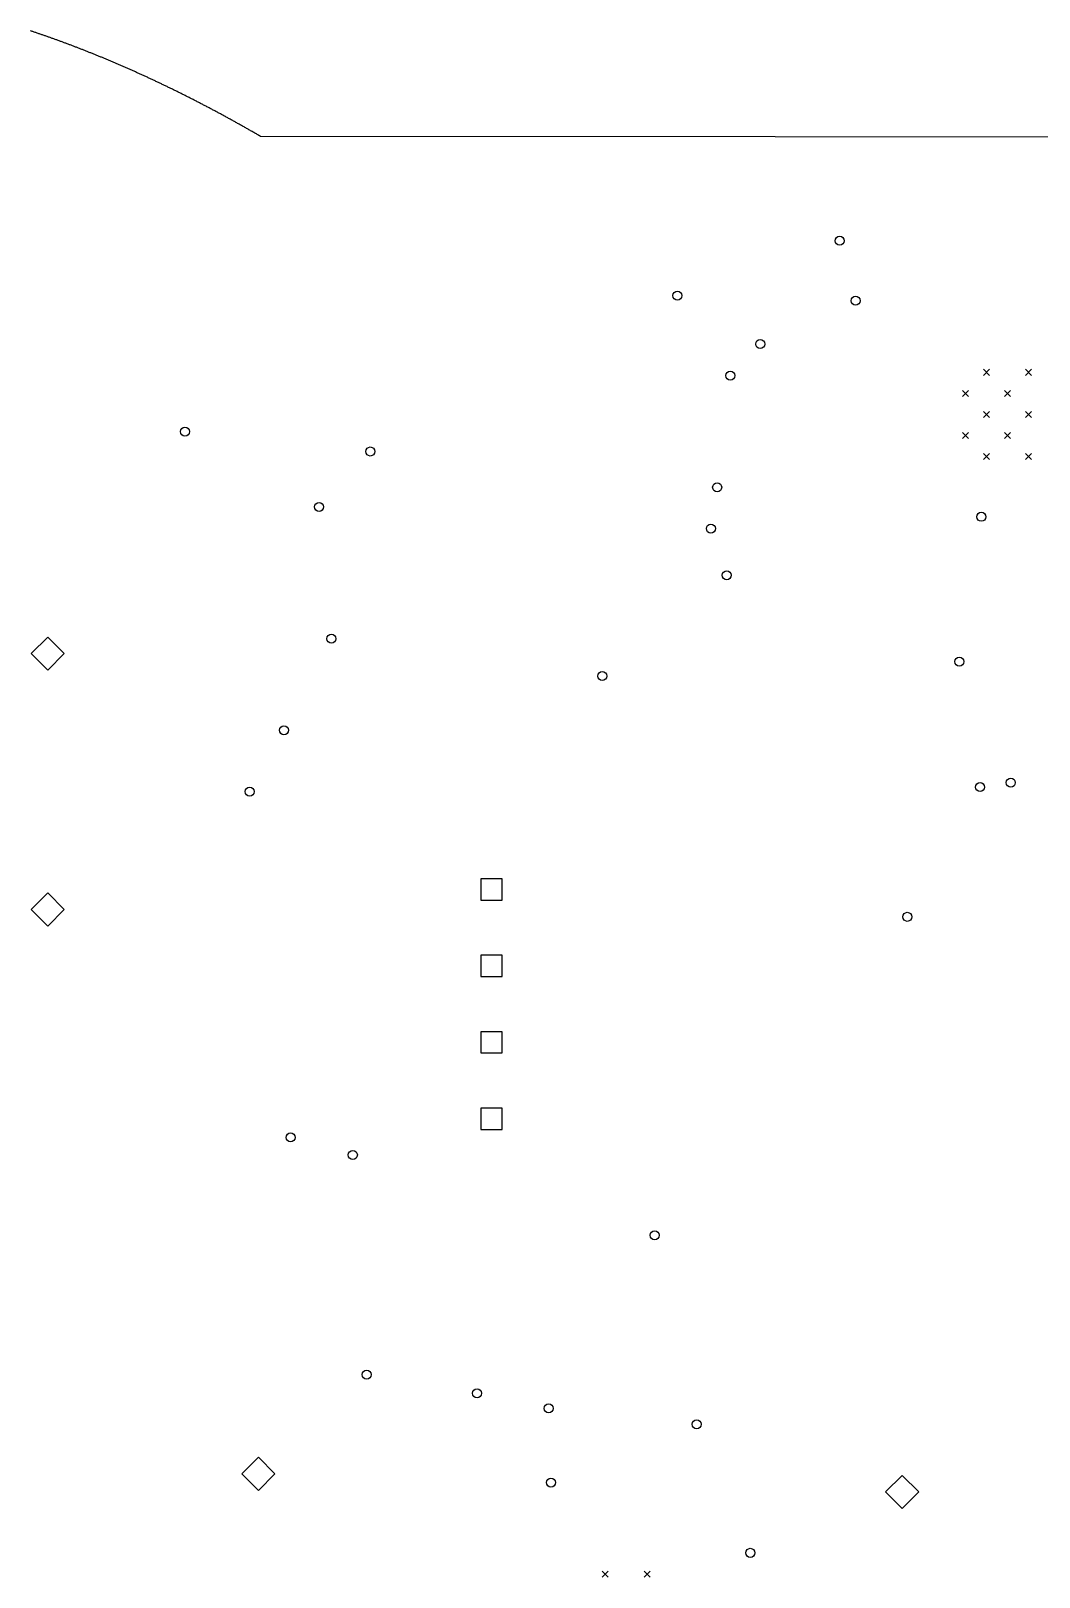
# Model space of a CAD drawing. Header units: millimetres. Extents: x 84 to 218, y -158 to -51.
# Drawn here: x 117.2 to 150.7, y -104.3 to -52.9 of the extents above; entities that cross this region are included whole.
import ezdxf

# ---------------------------------------------------------------- set-up
doc = ezdxf.new("R2010")
doc.units = ezdxf.units.MM
doc.layers.add('BLACK', color=250, linetype='CONTINUOUS')

msp = doc.modelspace()

# ---------------------------------------------------------------- linework, layer by layer
at = {"layer": 'BLACK', "linetype": 'CONTINUOUS'}
for p, q in [((117.205386, -52.945464), (117.180724, -52.937274)), ((117.230055, -52.953677), (117.205386, -52.945464)), ((117.254735, -52.961916), (117.230055, -52.953677)), ((117.279423, -52.970177), (117.254735, -52.961916)), ((117.304122, -52.978464), (117.279423, -52.970177)), ((117.328828, -52.986774), (117.304122, -52.978464)), ((117.353545, -52.995109), (117.328828, -52.986774)), ((117.37827, -53.003467), (117.353545, -52.995109)), ((117.403006, -53.011851), (117.37827, -53.003467)), ((117.427749, -53.020258), (117.403006, -53.011851)), ((117.452504, -53.02869), (117.427749, -53.020258)), ((117.477266, -53.037146), (117.452504, -53.02869)), ((117.502039, -53.045627), (117.477266, -53.037146)), ((117.526819, -53.054131), (117.502039, -53.045627)), ((117.551611, -53.062661), (117.526819, -53.054131)), ((117.57641, -53.071214), (117.551611, -53.062661)), ((117.601221, -53.079792), (117.57641, -53.071214)), ((117.626038, -53.088393), (117.601221, -53.079792)), ((117.650867, -53.09702), (117.626038, -53.088393)), ((117.675703, -53.105671), (117.650867, -53.09702)), ((117.700551, -53.114347), (117.675703, -53.105671)), ((117.725405, -53.123046), (117.700551, -53.114347)), ((117.750271, -53.131771), (117.725405, -53.123046)), ((117.775144, -53.140519), (117.750271, -53.131771)), ((117.800029, -53.149293), (117.775144, -53.140519)), ((117.82492, -53.15809), (117.800029, -53.149293)), ((117.849823, -53.166912), (117.82492, -53.15809)), ((117.874733, -53.175759), (117.849823, -53.166912)), ((117.899655, -53.18463), (117.874733, -53.175759)), ((117.924584, -53.193526), (117.899655, -53.18463)), ((117.949524, -53.202446), (117.924584, -53.193526)), ((117.974471, -53.211391), (117.949524, -53.202446)), ((117.999429, -53.22036), (117.974471, -53.211391)), ((118.024395, -53.229354), (117.999429, -53.22036)), ((118.049372, -53.238373), (118.024395, -53.229354)), ((118.074356, -53.247416), (118.049372, -53.238373)), ((118.099351, -53.256484), (118.074356, -53.247416)), ((118.124354, -53.265576), (118.099351, -53.256484)), ((118.149368, -53.274693), (118.124354, -53.265576)), ((118.174388, -53.283835), (118.149368, -53.274693)), ((118.199421, -53.293001), (118.174388, -53.283835)), ((118.22446, -53.302192), (118.199421, -53.293001)), ((118.249511, -53.311408), (118.22446, -53.302192)), ((118.274569, -53.320648), (118.249511, -53.311408)), ((118.299638, -53.329914), (118.274569, -53.320648)), ((118.324714, -53.339203), (118.299638, -53.329914)), ((118.349802, -53.348519), (118.324714, -53.339203)), ((118.374896, -53.357858), (118.349802, -53.348519)), ((118.400002, -53.367222), (118.374896, -53.357858)), ((118.425115, -53.376611), (118.400002, -53.367222)), ((118.45024, -53.386025), (118.425115, -53.376611)), ((118.475371, -53.395463), (118.45024, -53.386025)), ((118.500514, -53.404927), (118.475371, -53.395463)), ((118.525663, -53.414415), (118.500514, -53.404927)), ((118.550825, -53.423929), (118.525663, -53.414415)), ((118.575993, -53.433466), (118.550825, -53.423929)), ((118.601172, -53.443029), (118.575993, -53.433466)), ((118.626359, -53.452617), (118.601172, -53.443029)), ((118.651557, -53.46223), (118.626359, -53.452617)), ((118.676761, -53.471867), (118.651557, -53.46223)), ((118.701977, -53.48153), (118.676761, -53.471867)), ((118.7272, -53.491217), (118.701977, -53.48153)), ((118.752435, -53.50093), (118.7272, -53.491217)), ((118.777676, -53.510667), (118.752435, -53.50093)), ((118.802929, -53.520429), (118.777676, -53.510667)), ((118.828189, -53.530216), (118.802929, -53.520429)), ((118.85346, -53.540029), (118.828189, -53.530216)), ((118.878738, -53.549866), (118.85346, -53.540029)), ((118.904028, -53.559729), (118.878738, -53.549866)), ((118.929324, -53.569616), (118.904028, -53.559729)), ((118.954631, -53.579529), (118.929324, -53.569616)), ((118.979946, -53.589466), (118.954631, -53.579529)), ((119.005272, -53.599429), (118.979946, -53.589466)), ((119.030605, -53.609416), (119.005272, -53.599429)), ((119.055949, -53.61943), (119.030605, -53.609416)), ((119.0813, -53.629467), (119.055949, -53.61943)), ((119.106663, -53.639531), (119.0813, -53.629467)), ((119.132032, -53.649618), (119.106663, -53.639531)), ((119.157413, -53.659732), (119.132032, -53.649618)), ((119.1828, -53.66987), (119.157413, -53.659732)), ((119.208199, -53.680035), (119.1828, -53.66987)), ((119.233605, -53.690223), (119.208199, -53.680035)), ((119.259022, -53.700438), (119.233605, -53.690223)), ((119.284446, -53.710677), (119.259022, -53.700438)), ((119.309881, -53.720942), (119.284446, -53.710677)), ((119.335323, -53.731231), (119.309881, -53.720942)), ((119.360777, -53.741547), (119.335323, -53.731231)), ((119.386237, -53.751887), (119.360777, -53.741547)), ((119.411709, -53.762253), (119.386237, -53.751887)), ((119.437187, -53.772643), (119.411709, -53.762253)), ((119.462677, -53.78306), (119.437187, -53.772643)), ((119.488174, -53.793501), (119.462677, -53.78306)), ((119.513682, -53.803969), (119.488174, -53.793501)), ((119.539196, -53.814461), (119.513682, -53.803969)), ((119.564723, -53.824979), (119.539196, -53.814461)), ((119.590255, -53.835521), (119.564723, -53.824979)), ((119.6158, -53.84609), (119.590255, -53.835521)), ((119.641351, -53.856684), (119.6158, -53.84609)), ((119.666913, -53.867304), (119.641351, -53.856684)), ((119.692482, -53.877948), (119.666913, -53.867304)), ((119.718063, -53.888619), (119.692482, -53.877948)), ((119.74365, -53.899314), (119.718063, -53.888619)), ((119.769249, -53.910035), (119.74365, -53.899314)), ((119.794854, -53.920781), (119.769249, -53.910035)), ((119.820471, -53.931554), (119.794854, -53.920781)), ((119.846094, -53.942351), (119.820471, -53.931554)), ((119.871729, -53.953174), (119.846094, -53.942351)), ((119.89737, -53.964023), (119.871729, -53.953174)), ((119.923023, -53.974897), (119.89737, -53.964023)), ((119.948682, -53.985796), (119.923023, -53.974897)), ((119.974353, -53.996722), (119.948682, -53.985796)), ((120.000031, -54.007673), (119.974353, -53.996722)), ((120.02572, -54.01865), (120.000031, -54.007673)), ((120.051415, -54.029651), (120.02572, -54.01865)), ((120.077122, -54.040679), (120.051415, -54.029651)), ((120.102835, -54.051732), (120.077122, -54.040679)), ((120.12856, -54.062812), (120.102835, -54.051732)), ((120.154292, -54.073916), (120.12856, -54.062812)), ((120.180035, -54.085047), (120.154292, -54.073916)), ((120.205784, -54.096202), (120.180035, -54.085047)), ((120.231545, -54.107384), (120.205784, -54.096202)), ((120.257312, -54.118591), (120.231545, -54.107384)), ((120.283091, -54.129825), (120.257312, -54.118591)), ((120.308877, -54.141083), (120.283091, -54.129825)), ((120.334673, -54.152368), (120.308877, -54.141083)), ((120.360477, -54.163678), (120.334673, -54.152368)), ((120.386291, -54.175015), (120.360477, -54.163678)), ((120.412113, -54.186376), (120.386291, -54.175015)), ((120.437945, -54.197765), (120.412113, -54.186376)), ((120.463784, -54.209178), (120.437945, -54.197765)), ((120.489635, -54.220618), (120.463784, -54.209178)), ((120.515492, -54.232083), (120.489635, -54.220618)), ((120.54136, -54.243574), (120.515492, -54.232083)), ((120.567235, -54.255091), (120.54136, -54.243574)), ((120.593122, -54.266634), (120.567235, -54.255091)), ((120.619014, -54.278202), (120.593122, -54.266634)), ((120.644919, -54.289798), (120.619014, -54.278202)), ((120.670829, -54.301418), (120.644919, -54.289798)), ((120.696751, -54.313065), (120.670829, -54.301418)), ((120.72268, -54.324737), (120.696751, -54.313065)), ((120.74862, -54.336436), (120.72268, -54.324737)), ((120.774566, -54.348159), (120.74862, -54.336436)), ((120.800524, -54.35991), (120.774566, -54.348159)), ((120.826488, -54.371686), (120.800524, -54.35991)), ((120.852464, -54.383489), (120.826488, -54.371686)), ((120.878445, -54.395317), (120.852464, -54.383489)), ((120.904439, -54.407172), (120.878445, -54.395317)), ((120.930439, -54.419052), (120.904439, -54.407172)), ((120.95645, -54.430959), (120.930439, -54.419052)), ((120.982467, -54.442891), (120.95645, -54.430959)), ((121.008496, -54.454851), (120.982467, -54.442891)), ((121.034531, -54.466835), (121.008496, -54.454851)), ((121.060578, -54.478846), (121.034531, -54.466835)), ((121.086631, -54.490883), (121.060578, -54.478846)), ((121.112696, -54.502947), (121.086631, -54.490883)), ((121.138766, -54.515035), (121.112696, -54.502947)), ((121.164848, -54.527152), (121.138766, -54.515035)), ((121.190937, -54.539293), (121.164848, -54.527152)), ((121.217037, -54.551461), (121.190937, -54.539293)), ((121.243143, -54.563655), (121.217037, -54.551461)), ((121.26926, -54.575876), (121.243143, -54.563655)), ((121.295384, -54.588122), (121.26926, -54.575876)), ((121.32152, -54.600395), (121.295384, -54.588122)), ((121.347661, -54.612694), (121.32152, -54.600395)), ((121.373814, -54.62502), (121.347661, -54.612694)), ((121.399973, -54.637371), (121.373814, -54.62502)), ((121.426144, -54.649749), (121.399973, -54.637371)), ((121.452321, -54.662153), (121.426144, -54.649749)), ((121.478509, -54.674584), (121.452321, -54.662153)), ((121.504703, -54.68704), (121.478509, -54.674584)), ((121.530909, -54.699524), (121.504703, -54.68704)), ((121.557121, -54.712033), (121.530909, -54.699524)), ((121.583345, -54.72457), (121.557121, -54.712033)), ((121.609574, -54.737131), (121.583345, -54.72457)), ((121.635815, -54.749721), (121.609574, -54.737131)), ((121.662063, -54.762335), (121.635815, -54.749721)), ((121.688321, -54.774977), (121.662063, -54.762335)), ((121.714586, -54.787645), (121.688321, -54.774977)), ((121.740862, -54.80034), (121.714586, -54.787645)), ((121.767145, -54.81306), (121.740862, -54.80034)), ((121.793439, -54.825808), (121.767145, -54.81306)), ((121.819739, -54.838582), (121.793439, -54.825808)), ((121.84605, -54.851383), (121.819739, -54.838582)), ((121.872367, -54.864209), (121.84605, -54.851383)), ((121.898696, -54.877063), (121.872367, -54.864209)), ((121.925031, -54.889942), (121.898696, -54.877063)), ((121.951377, -54.90285), (121.925031, -54.889942)), ((121.97773, -54.915782), (121.951377, -54.90285)), ((122.004094, -54.928742), (121.97773, -54.915782)), ((122.030464, -54.941728), (122.004094, -54.928742)), ((122.056845, -54.954742), (122.030464, -54.941728)), ((122.083232, -54.96778), (122.056845, -54.954742)), ((122.109631, -54.980847), (122.083232, -54.96778)), ((122.136036, -54.993939), (122.109631, -54.980847)), ((122.162452, -55.00706), (122.136036, -54.993939)), ((122.188875, -55.020205), (122.162452, -55.00706)), ((122.215308, -55.033379), (122.188875, -55.020205)), ((122.241748, -55.046577), (122.215308, -55.033379)), ((122.268199, -55.059804), (122.241748, -55.046577)), ((122.294656, -55.073057), (122.268199, -55.059804)), ((122.321125, -55.086337), (122.294656, -55.073057)), ((122.347599, -55.099643), (122.321125, -55.086337)), ((122.374085, -55.112977), (122.347599, -55.099643)), ((122.400577, -55.126336), (122.374085, -55.112977)), ((122.42708, -55.139723), (122.400577, -55.126336)), ((122.453589, -55.153136), (122.42708, -55.139723)), ((122.48011, -55.166577), (122.453589, -55.153136)), ((122.506636, -55.180044), (122.48011, -55.166577)), ((122.533174, -55.193538), (122.506636, -55.180044)), ((122.559718, -55.207059), (122.533174, -55.193538)), ((122.586273, -55.220607), (122.559718, -55.207059)), ((122.612834, -55.234181), (122.586273, -55.220607)), ((122.639407, -55.247783), (122.612834, -55.234181)), ((122.665985, -55.261411), (122.639407, -55.247783)), ((122.692575, -55.275067), (122.665985, -55.261411)), ((122.719171, -55.288749), (122.692575, -55.275067)), ((122.745778, -55.302459), (122.719171, -55.288749)), ((122.772391, -55.316194), (122.745778, -55.302459)), ((122.799015, -55.329958), (122.772391, -55.316194)), ((122.825646, -55.343747), (122.799015, -55.329958)), ((122.852287, -55.357565), (122.825646, -55.343747)), ((122.878935, -55.371409), (122.852287, -55.357565)), ((122.905593, -55.385281), (122.878935, -55.371409)), ((122.932258, -55.399178), (122.905593, -55.385281)), ((122.958934, -55.413104), (122.932258, -55.399178)), ((122.985616, -55.427056), (122.958934, -55.413104)), ((123.012309, -55.441036), (122.985616, -55.427056)), ((123.039008, -55.455041), (123.012309, -55.441036)), ((123.065718, -55.469076), (123.039008, -55.455041)), ((123.092435, -55.483136), (123.065718, -55.469076)), ((123.119162, -55.497224), (123.092435, -55.483136)), ((123.145895, -55.511338), (123.119162, -55.497224)), ((123.17264, -55.525481), (123.145895, -55.511338)), ((123.19939, -55.53965), (123.17264, -55.525481)), ((123.226152, -55.553847), (123.19939, -55.53965)), ((123.25292, -55.56807), (123.226152, -55.553847)), ((123.279698, -55.582321), (123.25292, -55.56807)), ((123.306483, -55.596598), (123.279698, -55.582321)), ((123.333279, -55.610904), (123.306483, -55.596598)), ((123.360081, -55.625236), (123.333279, -55.610904)), ((123.386894, -55.639597), (123.360081, -55.625236)), ((123.413713, -55.653983), (123.386894, -55.639597)), ((123.440543, -55.668398), (123.413713, -55.653983)), ((123.467378, -55.682839), (123.440543, -55.668398)), ((123.494225, -55.697308), (123.467378, -55.682839)), ((123.521078, -55.711804), (123.494225, -55.697308)), ((123.547942, -55.726328), (123.521078, -55.711804)), ((123.574812, -55.740878), (123.547942, -55.726328)), ((123.601693, -55.755457), (123.574812, -55.740878)), ((123.62858, -55.770062), (123.601693, -55.755457)), ((123.655478, -55.784696), (123.62858, -55.770062)), ((123.682382, -55.799356), (123.655478, -55.784696)), ((123.709297, -55.814044), (123.682382, -55.799356)), ((123.736218, -55.828759), (123.709297, -55.814044)), ((123.76315, -55.843502), (123.736218, -55.828759)), ((123.790088, -55.858271), (123.76315, -55.843502)), ((123.817036, -55.87307), (123.790088, -55.858271)), ((123.843991, -55.887894), (123.817036, -55.87307)), ((123.870957, -55.902747), (123.843991, -55.887894)), ((123.897928, -55.917626), (123.870957, -55.902747)), ((123.924911, -55.932535), (123.897928, -55.917626)), ((123.951899, -55.947469), (123.924911, -55.932535)), ((123.978899, -55.962432), (123.951899, -55.947469)), ((124.005904, -55.977422), (123.978899, -55.962432)), ((124.032921, -55.99244), (124.005904, -55.977422)), ((124.059943, -56.007485), (124.032921, -55.99244)), ((124.086976, -56.022558), (124.059943, -56.007485)), ((124.114015, -56.037658), (124.086976, -56.022558)), ((124.141065, -56.052787), (124.114015, -56.037658)), ((124.168121, -56.067942), (124.141065, -56.052787)), ((124.195187, -56.083126), (124.168121, -56.067942)), ((124.22226, -56.098336), (124.195187, -56.083126)), ((124.249344, -56.113575), (124.22226, -56.098336)), ((124.276433, -56.128841), (124.249344, -56.113575)), ((124.303533, -56.144136), (124.276433, -56.128841)), ((124.33064, -56.159457), (124.303533, -56.144136)), ((124.357757, -56.174807), (124.33064, -56.159457)), ((124.384879, -56.190183), (124.357757, -56.174807)), ((124.412013, -56.205589), (124.384879, -56.190183)), ((124.439153, -56.221021), (124.412013, -56.205589)), ((124.466303, -56.236482), (124.439153, -56.221021)), ((124.49346, -56.25197), (124.466303, -56.236482)), ((124.520627, -56.267486), (124.49346, -56.25197)), ((124.5478, -56.28303), (124.520627, -56.267486)), ((124.574984, -56.298602), (124.5478, -56.28303)), ((124.602173, -56.314201), (124.574984, -56.298602)), ((124.629374, -56.329829), (124.602173, -56.314201)), ((124.65658, -56.345483), (124.629374, -56.329829)), ((124.683797, -56.361167), (124.65658, -56.345483)), ((124.71102, -56.376877), (124.683797, -56.361167)), ((124.738254, -56.392617), (124.71102, -56.376877)), ((124.765494, -56.408383), (124.738254, -56.392617)), ((124.792744, -56.424178), (124.765494, -56.408383)), ((124.82, -56.44), (124.792744, -56.424178)), ((141.93, -56.46), (124.82, -56.44)), ((160.9, -56.47), (141.93, -56.46)), ((148.85, -64.18), (149.05, -64.38)), ((149.05, -64.18), (148.85, -64.38)), ((150.25, -64.18), (150.45, -64.38)), ((150.45, -64.18), (150.25, -64.38)), ((148.15, -64.88), (148.35, -65.08)), ((148.35, -64.88), (148.15, -65.08)), ((149.55, -64.88), (149.75, -65.08)), ((149.75, -64.88), (149.55, -65.08)), ((148.85, -65.58), (149.05, -65.78)), ((149.05, -65.58), (148.85, -65.78)), ((150.25, -65.58), (150.45, -65.78)), ((150.45, -65.58), (150.25, -65.78)), ((148.15, -66.28), (148.35, -66.48)), ((148.35, -66.28), (148.15, -66.48)), ((149.55, -66.28), (149.75, -66.48)), ((149.75, -66.28), (149.55, -66.48)), ((148.85, -66.98), (149.05, -67.18)), ((149.05, -66.98), (148.85, -67.18)), ((150.25, -66.98), (150.45, -67.18)), ((150.45, -66.98), (150.25, -67.18)), ((117.75, -73.075), (117.2, -73.625)), ((118.3, -73.625), (117.75, -73.075)), ((117.2, -73.625), (117.75, -74.175)), ((117.75, -74.175), (118.3, -73.625)), ((132.853557, -81.106443), (132.146443, -81.106443)), ((132.146443, -81.106443), (132.146443, -81.813557)), ((132.853557, -81.813557), (132.853557, -81.106443)), ((117.75, -81.575), (117.2, -82.125)), ((118.3, -82.125), (117.75, -81.575)), ((117.2, -82.125), (117.75, -82.675)), ((117.75, -82.675), (118.3, -82.125)), ((132.146443, -81.813557), (132.853557, -81.813557)), ((132.853557, -83.646443), (132.146443, -83.646443)), ((132.146443, -83.646443), (132.146443, -84.353557)), ((132.853557, -84.353557), (132.853557, -83.646443)), ((132.146443, -84.353557), (132.853557, -84.353557)), ((132.853557, -86.186443), (132.146443, -86.186443)), ((132.146443, -86.186443), (132.146443, -86.893557)), ((132.853557, -86.893557), (132.853557, -86.186443)), ((132.146443, -86.893557), (132.853557, -86.893557)), ((132.853557, -88.726443), (132.146443, -88.726443)), ((132.146443, -88.726443), (132.146443, -89.433557)), ((132.853557, -89.433557), (132.853557, -88.726443)), ((132.146443, -89.433557), (132.853557, -89.433557)), ((124.75, -100.325), (124.2, -100.875)), ((125.3, -100.875), (124.75, -100.325)), ((124.2, -100.875), (124.75, -101.425)), ((124.75, -101.425), (125.3, -100.875)), ((146.15, -100.925), (145.6, -101.475)), ((146.7, -101.475), (146.15, -100.925)), ((145.6, -101.475), (146.15, -102.025)), ((146.15, -102.025), (146.7, -101.475)), ((136.175, -104.105), (136.375, -104.305)), ((136.375, -104.105), (136.175, -104.305)), ((137.575, -104.105), (137.775, -104.305)), ((137.775, -104.105), (137.575, -104.305))]:
    msp.add_line(p, q, dxfattribs=at)
at = {"layer": 'BLACK'}
for centre in [(144.07, -59.91), (138.68, -61.73), (144.6, -61.9), (141.43, -63.34), (140.44, -64.39), (122.31, -66.25), (128.47, -66.91), (140, -68.1), (126.77, -68.75), (139.79, -69.47), (148.78, -69.08), (140.32, -71.02), (127.18, -73.13), (148.05, -73.89), (136.179265, -74.369265), (125.6, -76.17), (124.46, -78.21), (148.74, -78.06), (149.76, -77.91), (146.32, -82.37), (125.82, -89.7), (127.89, -90.28), (137.92, -92.95), (128.35, -97.58), (132.02, -98.2), (134.4, -98.7), (139.32, -99.23), (134.475, -101.16436), (141.1, -103.5)]:
    msp.add_circle(centre, 0.15, dxfattribs=at)

doc.saveas('drawing.dxf')
